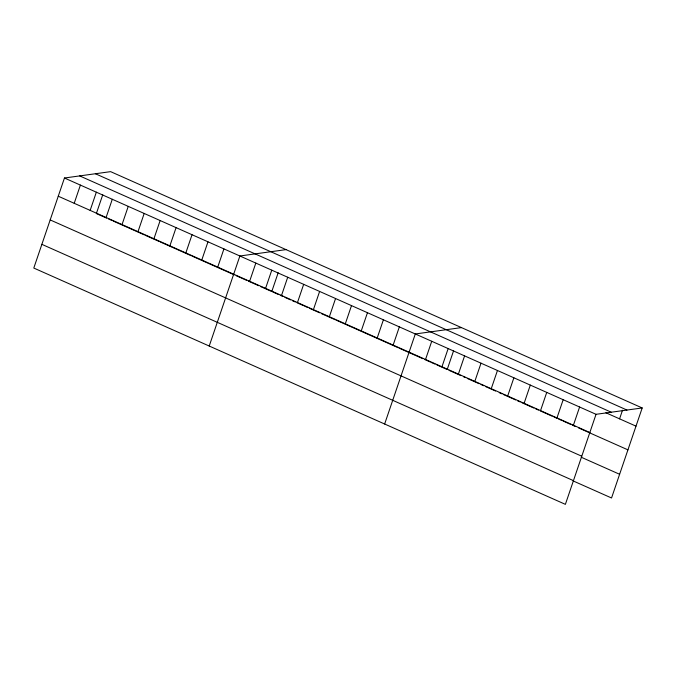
<?xml version="1.0" encoding="UTF-8"?>
<svg xmlns="http://www.w3.org/2000/svg" width="676" height="676" viewBox="0 0 676 676"><rect width="100%" height="100%" fill="white"/><g stroke="black" fill="none" stroke-linecap="round" stroke-linejoin="round"><path stroke-width="1.01" d="M642.2 407.949L110.619 171.645L64.457 178.008L33.8 268.051L565.381 504.355L596.038 414.312L642.2 407.949L611.543 497.992L573.206 480.949M74.208 203.299L80.402 185.097M90.153 210.388L96.347 192.187M102.744 194.781L96.355 213.548L106.673 218.137M106.098 217.478L112.292 199.276M122.043 224.567L128.246 206.366M137.997 231.657L144.191 213.455M153.942 238.746L160.136 220.545M169.887 245.836L176.081 227.635M185.832 252.925L192.035 234.724M201.786 260.015L207.98 241.814M217.731 267.105L223.925 248.903M209.222 346.027L239.879 255.993L286.041 249.621M249.63 281.284L255.824 263.082M265.575 288.373L271.769 270.172M271.777 291.533L278.166 272.766M281.52 295.463L287.714 277.253M297.465 302.544L303.668 284.342M313.419 309.633L319.613 291.432M329.364 316.723L335.558 298.522M345.309 323.812L351.503 305.611M361.254 330.902L367.457 312.701M377.208 337.992L383.402 319.79M393.153 345.081L399.347 326.88M384.644 424.013L415.301 333.969L461.463 327.606M425.534 359.48L431.727 341.279M441.96 366.781L448.154 348.579M453.588 350.743L447.199 369.519L436.873 364.93M458.396 374.082L464.589 355.88M474.822 381.391L481.016 363.189M491.258 388.692L497.452 370.49M507.684 396.001L513.878 377.8M524.111 403.302L530.314 385.1M540.547 410.602L546.74 392.401M556.973 417.912L563.176 399.71M573.409 425.212L579.602 407.011M619.571 418.85L622.512 410.222M95.384 173.74L626.965 410.053M79.683 175.904L611.273 412.216M605.882 412.757L636.006 426.15M64.457 178.008L596.038 414.312M58.254 196.209L589.835 432.522M108.549 218.973L112.3 220.638M113.238 221.06L127.308 227.313M128.246 227.727L144.191 234.817M145.129 235.24L159.206 241.493M160.144 241.907L176.09 248.996M177.028 249.41L191.097 255.672M192.035 256.086L207.98 263.175M208.918 263.589L234.251 274.853M236.127 275.69L239.879 277.354M240.817 277.768L246.444 280.27M248.32 281.106L258.638 285.695M260.514 286.531L270.839 291.119M272.715 291.947L278.343 294.449M280.219 295.285L283.033 296.536M284.909 297.372L290.536 299.874M292.412 300.71L295.226 301.961M297.102 302.789L303.668 305.713M304.606 306.127L307.419 307.377M309.295 308.214L319.613 312.802M321.489 313.639L335.566 319.892M336.504 320.306L398.417 347.827M399.355 348.25L422.804 358.669M424.68 359.505L430.308 362.006M431.246 362.429L434.998 364.094M449.025 370.33L460.888 375.602M463.626 376.819L465.451 377.63M467.277 378.442L479.14 383.714M480.966 384.526L483.712 385.743M485.537 386.554L495.576 391.024M499.226 392.646L501.964 393.863M503.789 394.674L512.002 398.325M512.915 398.73L515.653 399.947M517.478 400.758L520.224 401.975M522.049 402.786L533.913 408.067M535.738 408.879L538.476 410.095M540.301 410.907L545.777 413.34M546.69 413.746L552.165 416.179M553.999 416.991L556.737 418.207M558.562 419.019L562.212 420.641M563.125 421.047L570.426 424.291M572.251 425.103L574.989 426.328M578.639 427.95L627.936 449.861M50.185 219.92L581.766 456.224M581.275 457.246L619.622 474.282M41.87 244.34L573.451 480.653"/></g></svg>
